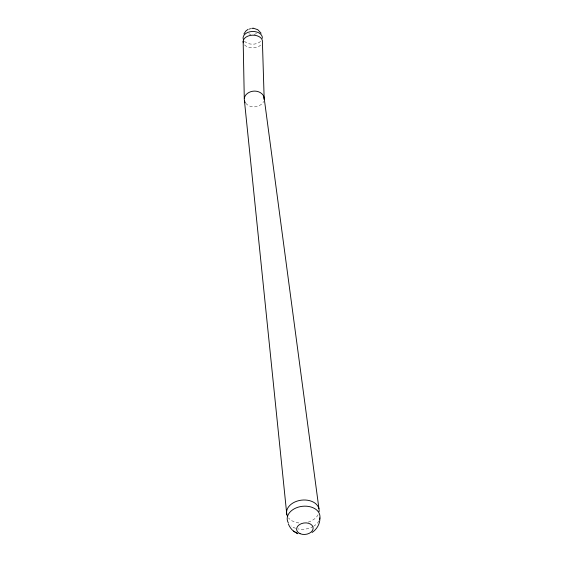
<?xml version="1.0" encoding="UTF-8"?>
<svg xmlns="http://www.w3.org/2000/svg" width="563" height="563" viewBox="0 0 563 563"><rect width="100%" height="100%" fill="white"/><g stroke="black" fill="none" stroke-linecap="round" stroke-linejoin="round"><path stroke-width="0.42" stroke-dasharray="2.81 2.11" d="M245.721 103.212C249.712 108.244 258.22 107.927 262.428 103.303A10.437 8.072 -3.2 0 0 263.625 101.446M260.592 41.402A9.641 6.369 -1.3 0 1 244.405 41.169M256.482 33.287A4.8 3.195 -1.2 0 1 253.399 34.639M250.929 34.526A4.8 3.195 -1.2 0 1 248.888 33.611M260.704 45.089A9.662 6.355 -1.3 0 1 244.082 44.378M318.116 514.688A16.362 11.478 -6.8 0 1 308.074 522.147M298.883 522.964A16.362 11.478 -6.8 0 1 288.58 517.974M318.932 520.866A16.461 11.499 -6.8 0 1 314.013 525.997M313.345 526.405A16.461 11.499 -6.8 0 1 297.954 528.91M295.631 528.305A16.461 11.499 -6.8 0 1 291.036 525.926"/><path stroke-width="0.84" d="M319.904 517.883C320.136 523.724 316.899 529.29 312.078 532.492M243.892 33.984L245.757 31.113L248.177 29.269M253.153 28.15L257.784 29.691L261.098 33.238M288.319 523.886C289.769 527.404 292.162 530.782 295.674 532.443M296.124 532.704L297.911 533.745L293.386 531.113M264.075 97.357L318.947 508.713M244.433 100.714L286.806 514.561M243.167 41.162L244.286 98.652M243.23 39.121A9.641 6.369 -1.3 0 1 252.259 31.479A9.641 6.369 -1.3 0 1 262.309 38.298M249.444 29.107A4.8 3.195 -1.2 0 1 250.5 28.636M251.696 28.368A4.8 3.195 -1.2 0 1 252.956 28.312M243.307 42.816A9.662 6.355 -1.3 0 1 252.351 35.188A9.662 6.355 -1.3 0 1 262.421 41.993L264.188 99.419A10.437 8.072 -3.2 0 0 263.287 95.4C259.494 89.756 250.373 89.806 246.003 94.732A10.437 8.065 -3.3 0 0 245.25 102.649M287.32 515.99A16.362 11.478 -6.8 0 1 301.142 500.197A16.362 11.478 -6.8 0 1 319.08 511.711M288.319 522.872A16.461 11.499 -6.8 0 1 302.401 506.299A16.461 11.499 -6.8 0 1 319.552 519.389M300.065 533.682A8.311 5.764 -6.8 0 0 313.119 528.72A8.311 5.764 -6.8 0 0 301.437 523.625A8.311 5.764 -6.8 0 0 300.065 533.682"/></g></svg>
